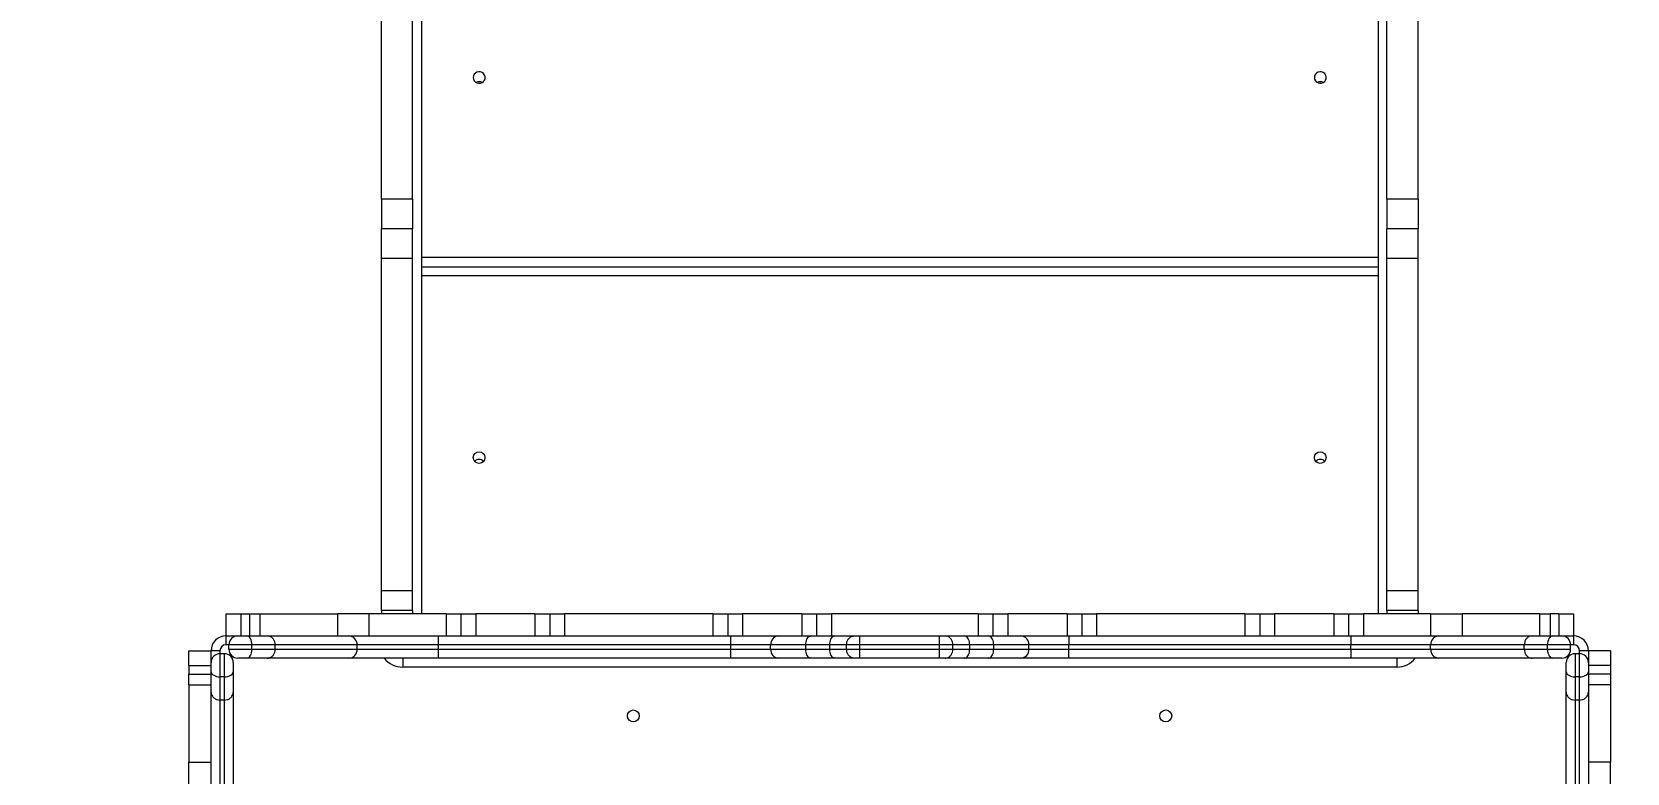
# Model space of a CAD drawing. Header units: millimetres. Extents: x -8760 to 8364, y -7998 to 7451.
# Drawn here: x -3882 to -2804, y -2036 to -1536 of the extents above; entities that cross this region are included whole.
import ezdxf

# ---------------------------------------------------------------- set-up
doc = ezdxf.new("R2010")
doc.units = ezdxf.units.MM
for name, color, linetype in [('DIKOM_ОБЪЕКТ', 7, 'Continuous'), ('DIKOM_РАЗМЕР_ЗОНА', 7, 'Continuous'), ('DIKOM_РАЗМЕР_ОБЪЕКТА', 7, 'Continuous')]:
    doc.layers.add(name, color=color, linetype=linetype)
doc.styles.add('style1', font='arial.ttf', dxfattribs={"width": 0.8})
doc.dimstyles.new('1-50', dxfattribs={"dimtxt": 300, "dimasz": 200, "dimexe": 100, "dimexo": 0, "dimgap": 100, "dimtad": 1, "dimtxsty": 'style1', "dimcen": 200, "dimclrd": 7, "dimclre": 7, "dimclrt": 7, "dimadec": 1, "dimazin": 2, "dimtfac": 1, "dimtmove": 0, "dimatfit": 2, "dimfxl": 0, "dimlwd": 25, "dimlwe": 18, "dimarcsym": 0})

# ---------------------------------------------------------------- blocks, each defined once
blk = doc.blocks.new('*D20')
at = {"layer": 'Defpoints', "color": 0, "transparency": 16777216}
for p in [(-3512.6, 5453.3), (-6482.3, -5470.4), (-3612.6, -5470.4)]:
    blk.add_point(p, dxfattribs=at)
at = {"layer": 'DIKOM_РАЗМЕР_ОБЪЕКТА', "color": 7, "lineweight": 18, "transparency": 16777216}
for p, q in [((-3512.6, 5453.3), (-6582.3, 5453.3)), ((-3612.6, -5470.4), (-6582.3, -5470.4))]:
    blk.add_line(p, q, dxfattribs=at)
at = {"layer": 'DIKOM_РАЗМЕР_ОБЪЕКТА', "color": 7, "lineweight": 25, "transparency": 16777216}
blk.add_line((-6482.3, 5253.3), (-6482.3, -5270.4), dxfattribs=at)
at = {"layer": 'DIKOM_РАЗМЕР_ОБЪЕКТА', "color": 7, "transparency": 16777216}
for points in [[(-6515.6, 5253.3), (-6449, 5253.3), (-6482.3, 5453.3)], [(-6515.6, -5270.4), (-6449, -5270.4), (-6482.3, -5470.4)]]:
    blk.add_solid(points, dxfattribs=at)
at = {"layer": 'DIKOM_РАЗМЕР_ОБЪЕКТА', "color": 7, "transparency": 16777216, "insert": (-6735.5, -84), "char_height": 300, "attachment_point": 5, "rotation": 90, "style": 'style1'}
blk.add_mtext('10900', dxfattribs=at)
blk = doc.blocks.new('*D21')
at = {"layer": 'Defpoints', "color": 0, "transparency": 16777216}
for p in [(-7755.6, -10.6), (8364.4, -2410.4), (8364.4, -7897.6)]:
    blk.add_point(p, dxfattribs=at)
at = {"layer": 'DIKOM_РАЗМЕР_ЗОНА', "color": 7, "lineweight": 18, "transparency": 16777216}
for p, q in [((-7755.6, -10.6), (-7755.6, -7997.6)), ((8364.4, -2410.4), (8364.4, -7997.6))]:
    blk.add_line(p, q, dxfattribs=at)
at = {"layer": 'DIKOM_РАЗМЕР_ЗОНА', "color": 7, "lineweight": 25, "transparency": 16777216}
blk.add_line((-7555.6, -7897.6), (8164.4, -7897.6), dxfattribs=at)
at = {"layer": 'DIKOM_РАЗМЕР_ЗОНА', "color": 7, "transparency": 16777216}
for points in [[(-7555.6, -7864.2), (-7555.6, -7930.9), (-7755.6, -7897.6)], [(8164.4, -7864.2), (8164.4, -7930.9), (8364.4, -7897.6)]]:
    blk.add_solid(points, dxfattribs=at)
at = {"layer": 'DIKOM_РАЗМЕР_ЗОНА', "color": 7, "transparency": 16777216, "insert": (1040.7, -7644.4), "char_height": 300, "attachment_point": 5, "style": 'style1'}
blk.add_mtext('16100', dxfattribs=at)
blk = doc.blocks.new('*D19')
at = {"layer": 'Defpoints', "color": 0, "transparency": 16777216}
for p in [(-5756.7, -306.6), (6365.5, -2710.6), (6365.5, -7111.4)]:
    blk.add_point(p, dxfattribs=at)
at = {"layer": 'DIKOM_РАЗМЕР_ОБЪЕКТА', "color": 7, "lineweight": 18, "transparency": 16777216}
for p, q in [((-5756.7, -306.6), (-5756.7, -7211.4)), ((6365.5, -2710.6), (6365.5, -7211.4))]:
    blk.add_line(p, q, dxfattribs=at)
at = {"layer": 'DIKOM_РАЗМЕР_ОБЪЕКТА', "color": 7, "lineweight": 25, "transparency": 16777216}
blk.add_line((-5556.7, -7111.4), (6165.5, -7111.4), dxfattribs=at)
at = {"layer": 'DIKOM_РАЗМЕР_ОБЪЕКТА', "color": 7, "transparency": 16777216}
for points in [[(-5556.7, -7078.1), (-5556.7, -7144.7), (-5756.7, -7111.4)], [(6165.5, -7078.1), (6165.5, -7144.7), (6365.5, -7111.4)]]:
    blk.add_solid(points, dxfattribs=at)
at = {"layer": 'DIKOM_РАЗМЕР_ОБЪЕКТА', "color": 7, "transparency": 16777216, "insert": (1047.2, -6858.2), "char_height": 300, "attachment_point": 5, "style": 'style1'}
blk.add_mtext('12100', dxfattribs=at)

msp = doc.modelspace()

# ---------------------------------------------------------------- linework, layer by layer
at = {"layer": 'DIKOM_ОБЪЕКТ', "color": 7, "linetype": 'Continuous', "lineweight": 15}
for p, q in [((-3618.608, -488.554), (-3618.608, -1928.554)), ((-2972.608, -488.554), (-2972.608, -1928.554)), ((-3645.608, -1648.554), (-3645.608, -1508.554)), ((-3624.608, -1648.554), (-3624.608, -1508.554)), ((-2966.608, -1648.554), (-2966.608, -1508.554)), ((-2945.608, -1648.554), (-2945.608, -1508.554)), ((-3624.608, -1648.554), (-3645.608, -1648.554)), ((-3645.608, -1648.554), (-3645.608, -1668.554)), ((-3624.608, -1648.554), (-3624.608, -1668.554)), ((-2945.608, -1648.554), (-2966.608, -1648.554)), ((-2966.608, -1648.554), (-2966.608, -1668.554)), ((-2945.608, -1648.554), (-2945.608, -1668.554)), ((-3624.608, -1668.554), (-3645.608, -1668.554)), ((-3645.608, -1688.554), (-3645.608, -1668.554)), ((-3624.608, -1688.554), (-3624.608, -1668.554)), ((-2945.608, -1668.554), (-2966.608, -1668.554)), ((-2966.608, -1688.554), (-2966.608, -1668.554)), ((-2945.608, -1688.554), (-2945.608, -1668.554)), ((-3624.608, -1688.554), (-3645.608, -1688.554)), ((-3645.608, -1913.038), (-3645.608, -1688.554)), ((-3624.608, -1913.038), (-3624.608, -1688.554)), ((-3618.608, -1687.603), (-2972.608, -1687.603)), ((-2945.608, -1688.554), (-2966.608, -1688.554)), ((-2966.608, -1913.038), (-2966.608, -1688.554)), ((-2945.608, -1913.038), (-2945.608, -1688.554)), ((-3618.608, -1694.146), (-2972.608, -1694.146)), ((-2972.608, -1700.33), (-3618.608, -1700.33)), ((-3624.608, -1913.038), (-3645.608, -1913.038)), ((-3645.608, -1926.267), (-3645.608, -1913.038)), ((-3624.608, -1926.267), (-3624.608, -1913.038)), ((-2945.608, -1913.038), (-2966.608, -1913.038)), ((-2966.608, -1926.267), (-2966.608, -1913.038)), ((-2945.608, -1926.267), (-2945.608, -1913.038)), ((-3624.608, -1926.267), (-3645.608, -1926.267)), ((-3645.608, -1926.267), (-3645.608, -1928.554)), ((-3624.608, -1926.267), (-3624.608, -1928.554)), ((-2945.608, -1926.267), (-2966.608, -1926.267)), ((-2966.608, -1926.267), (-2966.608, -1928.554)), ((-2945.608, -1926.267), (-2945.608, -1928.554)), ((-3750.608, -1928.554), (-3750.608, -1943.554)), ((-3750.608, -1928.554), (-3740.608, -1928.554)), ((-3740.608, -1928.554), (-3740.608, -1943.554)), ((-3740.608, -1928.554), (-3734.751, -1928.554)), ((-3734.751, -1928.554), (-3734.751, -1943.554)), ((-3734.751, -1928.554), (-3727.679, -1928.554)), ((-3727.679, -1928.554), (-3727.679, -1943.554)), ((-3727.679, -1928.554), (-3675.296, -1928.554)), ((-3675.296, -1928.554), (-3675.296, -1943.554)), ((-3654.083, -1928.554), (-3675.296, -1928.554)), ((-3654.083, -1928.554), (-3654.083, -1943.554)), ((-3601.899, -1928.554), (-3654.083, -1928.554)), ((-3601.899, -1928.554), (-3601.899, -1943.554)), ((-3601.899, -1928.554), (-3591.899, -1928.554)), ((-3591.899, -1928.554), (-3591.899, -1943.554)), ((-3591.899, -1928.554), (-3581.899, -1928.554)), ((-3581.899, -1928.554), (-3581.899, -1943.554)), ((-3541.899, -1928.554), (-3581.899, -1928.554)), ((-3541.899, -1928.554), (-3541.899, -1943.554)), ((-3541.899, -1928.554), (-3531.899, -1928.554)), ((-3531.899, -1928.554), (-3531.899, -1943.554)), ((-3531.899, -1928.554), (-3521.899, -1928.554)), ((-3521.899, -1928.554), (-3521.899, -1943.554)), ((-3421.723, -1928.554), (-3521.899, -1928.554)), ((-3421.723, -1928.554), (-3421.723, -1943.554)), ((-3421.723, -1928.554), (-3411.724, -1928.554)), ((-3411.724, -1928.554), (-3411.724, -1943.554)), ((-3411.724, -1928.554), (-3401.724, -1928.554)), ((-3401.724, -1928.554), (-3401.724, -1943.554)), ((-3361.723, -1928.554), (-3401.724, -1928.554)), ((-3361.723, -1928.554), (-3361.723, -1943.554)), ((-3361.723, -1928.554), (-3351.723, -1928.554)), ((-3351.723, -1928.554), (-3351.723, -1943.554)), ((-3351.723, -1928.554), (-3341.723, -1928.554)), ((-3341.723, -1928.554), (-3341.723, -1943.554)), ((-3242.656, -1928.554), (-3341.723, -1928.554)), ((-3242.656, -1928.554), (-3242.656, -1943.554)), ((-3242.656, -1928.554), (-3232.656, -1928.554)), ((-3232.656, -1928.554), (-3232.656, -1943.554)), ((-3232.656, -1928.554), (-3222.656, -1928.554)), ((-3222.656, -1928.554), (-3222.656, -1943.554)), ((-3182.656, -1928.554), (-3222.656, -1928.554)), ((-3182.656, -1928.554), (-3182.656, -1943.554)), ((-3182.656, -1928.554), (-3172.656, -1928.554)), ((-3172.656, -1928.554), (-3172.656, -1943.554)), ((-3172.656, -1928.554), (-3162.656, -1928.554)), ((-3162.656, -1928.554), (-3162.656, -1943.554)), ((-3062.48, -1928.554), (-3162.656, -1928.554)), ((-3062.48, -1928.554), (-3062.48, -1943.554)), ((-3062.48, -1928.554), (-3052.48, -1928.554)), ((-3052.48, -1928.554), (-3052.48, -1943.554)), ((-3052.48, -1928.554), (-3042.48, -1928.554)), ((-3042.48, -1928.554), (-3042.48, -1943.554)), ((-3002.48, -1928.554), (-3042.48, -1928.554)), ((-3002.48, -1928.554), (-3002.48, -1943.554)), ((-3002.48, -1928.554), (-2992.48, -1928.554)), ((-2992.48, -1928.554), (-2992.48, -1943.554)), ((-2992.48, -1928.554), (-2982.48, -1928.554)), ((-2982.48, -1928.554), (-2982.48, -1943.554)), ((-2937.134, -1928.554), (-2982.48, -1928.554)), ((-2937.134, -1928.554), (-2937.134, -1943.554)), ((-2937.134, -1928.554), (-2915.921, -1928.554)), ((-2915.921, -1928.554), (-2915.921, -1943.554)), ((-2863.537, -1928.554), (-2915.921, -1928.554)), ((-2863.537, -1928.554), (-2863.537, -1943.554)), ((-2863.537, -1928.554), (-2856.466, -1928.554)), ((-2856.466, -1928.554), (-2856.466, -1943.554)), ((-2850.608, -1928.554), (-2856.466, -1928.554)), ((-2850.608, -1928.554), (-2850.608, -1943.554)), ((-2850.608, -1928.554), (-2840.608, -1928.554)), ((-2840.608, -1928.554), (-2840.608, -1943.554)), ((-3750.608, -1943.554), (-3742.608, -1943.554)), ((-3750.608, -1943.554), (-3750.608, -1949.554)), ((-3748.608, -1949.554), (-3750.608, -1949.554)), ((-3733.027, -1949.554), (-3748.608, -1949.554)), ((-3748.608, -1952.554), (-3748.608, -1949.554)), ((-3742.608, -1943.554), (-3736.376, -1943.554)), ((-3736.376, -1943.554), (-3722.739, -1943.554)), ((-3733.027, -1952.554), (-3733.027, -1949.554)), ((-3717.3, -1949.554), (-3733.027, -1949.554)), ((-3722.739, -1943.554), (-3667.498, -1943.554)), ((-3717.3, -1952.554), (-3717.3, -1949.554)), ((-3661.994, -1949.554), (-3717.3, -1949.554)), ((-3667.498, -1943.554), (-3606.95, -1943.554)), ((-3661.994, -1952.554), (-3661.994, -1949.554)), ((-3606.95, -1949.554), (-3661.994, -1949.554)), ((-3606.95, -1949.554), (-3606.95, -1943.554)), ((-3606.95, -1943.554), (-3409.724, -1943.554)), ((-3606.95, -1952.554), (-3606.95, -1949.554)), ((-3409.724, -1949.554), (-3606.95, -1949.554)), ((-3409.724, -1949.554), (-3409.724, -1943.554)), ((-3409.724, -1943.554), (-3377.435, -1943.554)), ((-3409.724, -1952.554), (-3409.724, -1949.554)), ((-3382.817, -1949.554), (-3409.724, -1949.554)), ((-3359.036, -1949.554), (-3382.817, -1949.554)), ((-3382.817, -1952.554), (-3382.817, -1949.554)), ((-3377.435, -1943.554), (-3355.604, -1943.554)), ((-3342.867, -1949.554), (-3359.036, -1949.554)), ((-3359.036, -1952.554), (-3359.036, -1949.554)), ((-3355.604, -1943.554), (-3339.33, -1943.554)), ((-3331.524, -1949.554), (-3342.867, -1949.554)), ((-3342.867, -1952.554), (-3342.867, -1949.554)), ((-3339.33, -1943.554), (-3326.205, -1943.554)), ((-3331.524, -1952.554), (-3331.524, -1949.554)), ((-3322.442, -1949.554), (-3331.524, -1949.554)), ((-3326.205, -1943.554), (-3322.478, -1943.554)), ((-3322.478, -1943.554), (-3268.739, -1943.554)), ((-3322.442, -1952.554), (-3322.442, -1949.554)), ((-3268.775, -1949.554), (-3322.442, -1949.554)), ((-3259.693, -1949.554), (-3268.775, -1949.554)), ((-3268.775, -1952.554), (-3268.775, -1949.554)), ((-3268.739, -1943.554), (-3265.012, -1943.554)), ((-3265.012, -1943.554), (-3251.887, -1943.554)), ((-3259.693, -1952.554), (-3259.693, -1949.554)), ((-3248.35, -1949.554), (-3259.693, -1949.554)), ((-3251.887, -1943.554), (-3235.613, -1943.554)), ((-3248.35, -1952.554), (-3248.35, -1949.554)), ((-3232.181, -1949.554), (-3248.35, -1949.554)), ((-3235.613, -1943.554), (-3213.782, -1943.554)), ((-3232.181, -1952.554), (-3232.181, -1949.554)), ((-3208.4, -1949.554), (-3232.181, -1949.554)), ((-3213.782, -1943.554), (-3181.492, -1943.554)), ((-3208.4, -1952.554), (-3208.4, -1949.554)), ((-3181.492, -1949.554), (-3208.4, -1949.554)), ((-3181.492, -1943.554), (-3181.492, -1949.554)), ((-3181.492, -1943.554), (-2991.092, -1943.554)), ((-3181.492, -1952.554), (-3181.492, -1949.554)), ((-2991.092, -1949.554), (-3181.492, -1949.554)), ((-2991.092, -1943.554), (-2991.092, -1949.554)), ((-2991.092, -1943.554), (-2931.75, -1943.554)), ((-2937.145, -1949.554), (-2991.092, -1949.554)), ((-2991.092, -1952.554), (-2991.092, -1949.554)), ((-2873.917, -1949.554), (-2937.145, -1949.554)), ((-2937.145, -1952.554), (-2937.145, -1949.554)), ((-2931.75, -1943.554), (-2868.535, -1943.554)), ((-2873.917, -1952.554), (-2873.917, -1949.554)), ((-2858.19, -1949.554), (-2873.917, -1949.554)), ((-2868.535, -1943.554), (-2854.841, -1943.554)), ((-2842.608, -1949.554), (-2858.19, -1949.554)), ((-2858.19, -1952.554), (-2858.19, -1949.554)), ((-2854.841, -1943.554), (-2848.608, -1943.554)), ((-2848.608, -1943.554), (-2840.608, -1943.554)), ((-2842.608, -1952.554), (-2842.608, -1949.554)), ((-2840.608, -1949.554), (-2842.608, -1949.554)), ((-2840.608, -1943.554), (-2840.608, -1949.554)), ((-3775.608, -1963.554), (-3775.608, -1953.554)), ((-3775.608, -1953.554), (-3760.608, -1953.554)), ((-3760.608, -1961.554), (-3760.608, -1953.554)), ((-3754.609, -1953.554), (-3760.608, -1953.554)), ((-3754.609, -1953.554), (-3754.609, -1955.554)), ((-3754.609, -1955.554), (-3754.609, -1971.135)), ((-3751.609, -1955.554), (-3754.609, -1955.554)), ((-3751.609, -1971.135), (-3751.609, -1955.554)), ((-3748.608, -1952.554), (-3733.027, -1952.554)), ((-3736.376, -1958.554), (-3742.608, -1958.554)), ((-3722.739, -1958.554), (-3736.376, -1958.554)), ((-3733.027, -1952.554), (-3717.3, -1952.554)), ((-3667.498, -1958.554), (-3722.739, -1958.554)), ((-3717.3, -1952.554), (-3661.994, -1952.554)), ((-3606.95, -1958.554), (-3667.498, -1958.554)), ((-3661.994, -1952.554), (-3606.95, -1952.554)), ((-3631.244, -1958.554), (-3631.244, -1964.554)), ((-3606.95, -1958.554), (-3606.95, -1952.554)), ((-3606.95, -1952.554), (-3409.724, -1952.554)), ((-3409.724, -1958.554), (-3606.95, -1958.554)), ((-3409.724, -1958.554), (-3409.724, -1952.554)), ((-3409.724, -1952.554), (-3382.817, -1952.554)), ((-3377.435, -1958.554), (-3409.724, -1958.554)), ((-3382.817, -1952.554), (-3359.036, -1952.554)), ((-3355.604, -1958.554), (-3377.435, -1958.554)), ((-3359.036, -1952.554), (-3342.867, -1952.554)), ((-3339.33, -1958.554), (-3355.604, -1958.554)), ((-3342.867, -1952.554), (-3331.524, -1952.554)), ((-3326.205, -1958.554), (-3339.33, -1958.554)), ((-3331.524, -1952.554), (-3322.442, -1952.554)), ((-3322.478, -1958.554), (-3326.205, -1958.554)), ((-3268.739, -1958.554), (-3322.478, -1958.554)), ((-3322.442, -1952.554), (-3268.775, -1952.554)), ((-3268.775, -1952.554), (-3259.693, -1952.554)), ((-3265.012, -1958.554), (-3268.739, -1958.554)), ((-3251.887, -1958.554), (-3265.012, -1958.554)), ((-3259.693, -1952.554), (-3248.35, -1952.554)), ((-3235.613, -1958.554), (-3251.887, -1958.554)), ((-3248.35, -1952.554), (-3232.181, -1952.554)), ((-3213.782, -1958.554), (-3235.613, -1958.554)), ((-3232.181, -1952.554), (-3208.4, -1952.554)), ((-3181.492, -1958.554), (-3213.782, -1958.554)), ((-3208.4, -1952.554), (-3181.492, -1952.554)), ((-3181.492, -1958.554), (-3181.492, -1952.554)), ((-3181.492, -1952.554), (-2991.092, -1952.554)), ((-2991.092, -1958.554), (-3181.492, -1958.554)), ((-2991.092, -1952.554), (-2937.145, -1952.554)), ((-2991.092, -1952.554), (-2991.092, -1958.554)), ((-2931.75, -1958.554), (-2991.092, -1958.554)), ((-2959.973, -1958.554), (-2959.973, -1964.554)), ((-2937.145, -1952.554), (-2873.917, -1952.554)), ((-2868.535, -1958.554), (-2931.75, -1958.554)), ((-2873.917, -1952.554), (-2858.19, -1952.554)), ((-2854.841, -1958.554), (-2868.535, -1958.554)), ((-2858.19, -1952.554), (-2842.608, -1952.554)), ((-2848.608, -1958.554), (-2854.841, -1958.554)), ((-2839.608, -1955.554), (-2839.608, -1971.135)), ((-2836.608, -1955.554), (-2839.608, -1955.554)), ((-2830.608, -1953.554), (-2836.608, -1953.554)), ((-2836.608, -1955.554), (-2836.608, -1953.554)), ((-2836.608, -1971.135), (-2836.608, -1955.554)), ((-2815.608, -1953.554), (-2830.608, -1953.554)), ((-2830.608, -1953.554), (-2830.608, -1961.554)), ((-2815.608, -1953.554), (-2815.608, -1963.554)), ((-3775.608, -1963.554), (-3760.608, -1963.554)), ((-3775.608, -1963.554), (-3775.608, -1969.412)), ((-3775.608, -1969.412), (-3760.608, -1969.412)), ((-3775.608, -1976.483), (-3775.608, -1969.412)), ((-3760.608, -1967.787), (-3760.608, -1961.554)), ((-3760.608, -1981.48), (-3760.608, -1967.787)), ((-3751.609, -1971.135), (-3754.609, -1971.135)), ((-3754.609, -1971.135), (-3754.609, -1986.862)), ((-3751.609, -1986.862), (-3751.609, -1971.135)), ((-3745.608, -1961.554), (-3745.608, -1967.787)), ((-3745.608, -1967.787), (-3745.608, -1981.48)), ((-2959.973, -1964.554), (-3631.244, -1964.554)), ((-2845.608, -1967.787), (-2845.608, -1961.554)), ((-2845.608, -1981.48), (-2845.608, -1967.787)), ((-2836.608, -1971.135), (-2839.608, -1971.135)), ((-2839.608, -1971.135), (-2839.608, -1986.862)), ((-2836.608, -1986.862), (-2836.608, -1971.135)), ((-2830.608, -1961.554), (-2830.608, -1967.787)), ((-2815.608, -1963.554), (-2830.608, -1963.554)), ((-2830.608, -1967.787), (-2830.608, -1981.48)), ((-2815.608, -1969.412), (-2830.608, -1969.412)), ((-2815.608, -1963.554), (-2815.608, -1969.412)), ((-2815.608, -1969.412), (-2815.608, -1976.483)), ((-3775.608, -1976.483), (-3760.608, -1976.483)), ((-3775.608, -1976.483), (-3775.608, -2028.867)), ((-3760.608, -2044.696), (-3760.608, -1981.48)), ((-3745.608, -1981.48), (-3745.608, -2044.696)), ((-2845.608, -2044.696), (-2845.608, -1981.48)), ((-2815.608, -1976.483), (-2830.608, -1976.483)), ((-2830.608, -1981.48), (-2830.608, -2044.696)), ((-2815.608, -1976.483), (-2815.608, -2028.867)), ((-3751.609, -1986.862), (-3754.609, -1986.862)), ((-3754.609, -1986.862), (-3754.609, -2050.091)), ((-3751.609, -2050.091), (-3751.609, -1986.862)), ((-2836.608, -1986.862), (-2839.608, -1986.862)), ((-2839.608, -1986.862), (-2839.608, -2050.091)), ((-2836.608, -2050.091), (-2836.608, -1986.862)), ((-3775.608, -2028.867), (-3760.608, -2028.867)), ((-3775.608, -2050.08), (-3775.608, -2028.867)), ((-2815.608, -2028.867), (-2830.608, -2028.867)), ((-2815.608, -2050.08), (-2815.608, -2028.867))]:
    msp.add_line(p, q, dxfattribs=at)
at = {"layer": 'DIKOM_ОБЪЕКТ', "color": 7, "linetype": 'Continuous', "lineweight": 15, "flags": 128}
for points in [[(-3583.609, -1566.329), (-3583.431, -1567.473), (-3582.913, -1568.515), (-3582.102, -1569.363), (-3581.07, -1569.941), (-3579.907, -1570.199), (-3578.718, -1570.112), (-3577.608, -1569.69), (-3576.676, -1568.968), (-3576.005, -1568.013), (-3575.653, -1566.907), (-3575.653, -1565.75), (-3576.005, -1564.645), (-3576.676, -1563.689), (-3577.608, -1562.968), (-3578.718, -1562.545), (-3579.907, -1562.459), (-3581.07, -1562.716), (-3582.102, -1563.295), (-3582.913, -1564.143), (-3583.431, -1565.185), (-3583.609, -1566.329)], [(-3015.608, -1566.329), (-3015.431, -1567.473), (-3014.913, -1568.515), (-3014.102, -1569.363), (-3013.07, -1569.941), (-3011.907, -1570.199), (-3010.718, -1570.112), (-3009.608, -1569.69), (-3008.676, -1568.968), (-3008.005, -1568.013), (-3007.653, -1566.907), (-3007.653, -1565.75), (-3008.005, -1564.645), (-3008.676, -1563.689), (-3009.608, -1562.968), (-3010.718, -1562.545), (-3011.907, -1562.459), (-3013.07, -1562.716), (-3014.102, -1563.295), (-3014.913, -1564.143), (-3015.431, -1565.185), (-3015.608, -1566.329)], [(-3733.027, -1949.554), (-3733.091, -1948.384), (-3733.282, -1947.258), (-3733.592, -1946.221), (-3734.008, -1945.312), (-3734.516, -1944.565), (-3735.094, -1944.011), (-3735.723, -1943.669), (-3736.376, -1943.554)], [(-2854.841, -1943.554), (-2855.494, -1943.669), (-2856.122, -1944.011), (-2856.701, -1944.565), (-2857.209, -1945.312), (-2857.625, -1946.221), (-2857.935, -1947.258), (-2858.125, -1948.384), (-2858.19, -1949.554)], [(-3736.376, -1958.554), (-3735.723, -1958.439), (-3735.094, -1958.097), (-3734.516, -1957.543), (-3734.008, -1956.797), (-3733.592, -1955.888), (-3733.282, -1954.85), (-3733.091, -1953.725), (-3733.027, -1952.554)], [(-2858.19, -1952.554), (-2858.125, -1953.725), (-2857.935, -1954.85), (-2857.625, -1955.888), (-2857.209, -1956.797), (-2856.701, -1957.543), (-2856.122, -1958.097), (-2855.494, -1958.439), (-2854.841, -1958.554)], [(-3760.608, -1967.787), (-3760.493, -1968.44), (-3760.152, -1969.068), (-3759.597, -1969.647), (-3758.851, -1970.155), (-3757.942, -1970.571), (-3756.904, -1970.88), (-3755.779, -1971.071), (-3754.609, -1971.135)], [(-3751.609, -1971.135), (-3750.438, -1971.071), (-3749.312, -1970.88), (-3748.275, -1970.571), (-3747.366, -1970.155), (-3746.62, -1969.647), (-3746.065, -1969.068), (-3745.724, -1968.44), (-3745.608, -1967.787)], [(-2845.608, -1967.787), (-2845.493, -1968.44), (-2845.152, -1969.068), (-2844.597, -1969.647), (-2843.851, -1970.155), (-2842.942, -1970.571), (-2841.905, -1970.88), (-2840.779, -1971.071), (-2839.608, -1971.135)], [(-2836.608, -1971.135), (-2835.438, -1971.071), (-2834.312, -1970.88), (-2833.275, -1970.571), (-2832.366, -1970.155), (-2831.62, -1969.647), (-2831.065, -1969.068), (-2830.724, -1968.44), (-2830.608, -1967.787)]]:
    msp.add_lwpolyline(points, dxfattribs=at)
at = {"layer": 'DIKOM_ОБЪЕКТ', "color": 7, "linetype": 'Continuous', "lineweight": 15}
for centre, radius in [((-3579.658, -1823.079), 3.95), ((-3011.658, -1823.079), 3.95), ((-3475.511, -1997.554), 4), ((-3115.987, -1997.554), 4)]:
    msp.add_circle(centre, radius, dxfattribs=at)
for centre, radius, start, end in [((-3579.608, -1573.088), 4.098, 58.325078, 121.674922), ((-3579.608, -1573.853), 4.619, 64.347474, 115.652526), ((-3011.608, -1573.087), 4.097, 58.31812, 121.68188), ((-3011.608, -1573.849), 4.617, 64.302923, 115.697077), ((-3579.608, -1828.294), 4.042, 41.342573, 138.657427), ((-3011.608, -1828.294), 4.043, 41.344982, 138.655018), ((-3750.608, -1953.554), 10, 90, 180), ((-3750.608, -1953.554), 4, 90, 180), ((-3742.608, -1949.554), 6, 90, 180), ((-3667.757, -1949.317), 5.768, 357.639004, 87.427391), ((-3377.108, -1949.261), 5.716, 93.278807, 182.941216), ((-3214.109, -1949.261), 5.716, 357.058329, 86.720386), ((-2931.431, -1949.267), 5.722, 93.203397, 182.877989), ((-2848.608, -1949.554), 6, 0, 90), ((-2840.608, -1953.554), 10, 0, 90), ((-2840.608, -1953.554), 4, 0, 90), ((-3754.608, -1961.554), 6, 90, 180), ((-3751.608, -1961.554), 6, 0, 90), ((-3742.608, -1952.554), 6, 180, 270), ((-3667.757, -1952.792), 5.768, 272.571697, 2.361908), ((-3631.243, -1948.554), 16, 218.682187, 270), ((-3377.108, -1952.848), 5.716, 177.057868, 266.722109), ((-3214.109, -1952.848), 5.716, 273.278697, 2.942587), ((-2959.973, -1948.554), 16, 270, 321.317813), ((-2931.431, -1952.842), 5.722, 177.121095, 266.797519), ((-2848.608, -1952.554), 6, 270, 0), ((-2839.608, -1961.554), 6, 90, 180), ((-2836.608, -1961.554), 6, 0, 90)]:
    msp.add_arc(centre, radius, start, end, dxfattribs=at)
for points, knots in [([(-3717.3, -1949.554), (-3717.36, -1948.88), (-3717.481, -1947.531), (-3718.418, -1945.735), (-3719.798, -1944.37), (-3721.308, -1943.687), (-3722.319, -1943.556), (-3722.719, -1943.554), (-3722.739, -1943.554)], [0, 0, 0, 0, 0.21458857, 0.42916296, 0.64379469, 0.85847441, 0.99309113, 1, 1, 1, 1]), ([(-3359.036, -1949.554), (-3358.998, -1948.88), (-3358.922, -1947.531), (-3358.33, -1945.735), (-3357.459, -1944.37), (-3356.507, -1943.687), (-3355.87, -1943.556), (-3355.617, -1943.554), (-3355.604, -1943.554)], [0, 0, 0, 0, 0.21460083, 0.42920065, 0.64383623, 0.85854676, 0.99266405, 1, 1, 1, 1]), ([(-3342.867, -1949.554), (-3342.828, -1948.879), (-3342.75, -1947.53), (-3342.14, -1945.734), (-3341.242, -1944.369), (-3340.284, -1943.704), (-3339.629, -1943.559), (-3339.368, -1943.555), (-3339.33, -1943.554)], [0, 0, 0, 0, 0.21467197, 0.42934963, 0.64401324, 0.8586814, 0.97905134, 1, 1, 1, 1]), ([(-3331.524, -1949.554), (-3331.466, -1948.881), (-3331.35, -1947.534), (-3330.445, -1945.741), (-3329.108, -1944.376), (-3327.621, -1943.684), (-3326.618, -1943.555), (-3326.215, -1943.554), (-3326.205, -1943.554)], [0, 0, 0, 0, 0.21389051, 0.42777619, 0.64185769, 0.85635587, 0.9963706, 1, 1, 1, 1]), ([(-3322.442, -1949.554), (-3322.442, -1948.879), (-3322.443, -1947.53), (-3322.448, -1945.734), (-3322.456, -1944.369), (-3322.466, -1943.694), (-3322.474, -1943.558), (-3322.478, -1943.554), (-3322.478, -1943.554)], [0, 0, 0, 0, 0.21467222, 0.42935375, 0.64402046, 0.8586926, 0.98678789, 1, 1, 1, 1]), ([(-3268.775, -1949.554), (-3268.775, -1948.879), (-3268.774, -1947.53), (-3268.769, -1945.734), (-3268.761, -1944.369), (-3268.751, -1943.694), (-3268.743, -1943.558), (-3268.739, -1943.554), (-3268.739, -1943.554)], [0, 0, 0, 0, 0.21467222, 0.42935374, 0.64402039, 0.8586926, 0.98678789, 1, 1, 1, 1]), ([(-3259.693, -1949.554), (-3259.751, -1948.881), (-3259.867, -1947.534), (-3260.772, -1945.741), (-3262.109, -1944.376), (-3263.597, -1943.684), (-3264.599, -1943.555), (-3265.002, -1943.554), (-3265.012, -1943.554)], [0, 0, 0, 0, 0.21388836, 0.4277611, 0.64184045, 0.85635721, 0.99635929, 1, 1, 1, 1]), ([(-3248.35, -1949.554), (-3248.389, -1948.879), (-3248.467, -1947.53), (-3249.077, -1945.734), (-3249.974, -1944.369), (-3250.933, -1943.704), (-3251.588, -1943.559), (-3251.848, -1943.555), (-3251.887, -1943.554)], [0, 0, 0, 0, 0.21467083, 0.42934009, 0.64400814, 0.85868209, 0.97904396, 1, 1, 1, 1]), ([(-3232.181, -1949.554), (-3232.219, -1948.88), (-3232.295, -1947.531), (-3232.886, -1945.735), (-3233.757, -1944.37), (-3234.71, -1943.687), (-3235.347, -1943.556), (-3235.6, -1943.554), (-3235.613, -1943.554)], [0, 0, 0, 0, 0.214597459, 0.429198656, 0.643832094, 0.858533755, 0.992664121, 1, 1, 1, 1]), ([(-2868.535, -1943.554), (-2868.581, -1943.555), (-2868.977, -1943.558), (-2869.975, -1943.698), (-2871.444, -1944.369), (-2872.81, -1945.734), (-2873.738, -1947.53), (-2873.857, -1948.879), (-2873.917, -1949.554)], [0, 0, 0, 0, 0.01640772, 0.14130539, 0.35598566, 0.57065934, 0.78533278, 1, 1, 1, 1]), ([(-3722.739, -1958.554), (-3722.719, -1958.554), (-3722.319, -1958.553), (-3721.308, -1958.421), (-3719.798, -1957.738), (-3718.418, -1956.373), (-3717.481, -1954.578), (-3717.36, -1953.229), (-3717.3, -1952.554)], [0, 0, 0, 0, 0.006908815, 0.141525034, 0.356206375, 0.570833082, 0.78541223, 1, 1, 1, 1]), ([(-3355.604, -1958.554), (-3355.617, -1958.554), (-3355.87, -1958.553), (-3356.507, -1958.421), (-3357.459, -1957.739), (-3358.33, -1956.373), (-3358.922, -1954.578), (-3358.998, -1953.229), (-3359.036, -1952.554)], [0, 0, 0, 0, 0.00733588, 0.14145258, 0.35616457, 0.57079499, 0.78539386, 1, 1, 1, 1]), ([(-3339.33, -1958.554), (-3339.368, -1958.553), (-3339.629, -1958.549), (-3340.284, -1958.404), (-3341.242, -1957.74), (-3342.14, -1956.374), (-3342.75, -1954.578), (-3342.828, -1953.229), (-3342.867, -1952.554)], [0, 0, 0, 0, 0.02094863, 0.14131757, 0.3559878, 0.57065106, 0.78532837, 1, 1, 1, 1]), ([(-3326.205, -1958.554), (-3326.215, -1958.554), (-3326.618, -1958.554), (-3327.62, -1958.424), (-3329.108, -1957.732), (-3330.445, -1956.367), (-3331.35, -1954.574), (-3331.466, -1953.228), (-3331.524, -1952.554)], [0, 0, 0, 0, 0.00362937, 0.14364428, 0.35813922, 0.5722199, 0.78611031, 1, 1, 1, 1]), ([(-3322.478, -1958.554), (-3322.478, -1958.554), (-3322.474, -1958.551), (-3322.466, -1958.414), (-3322.456, -1957.74), (-3322.448, -1956.374), (-3322.443, -1954.578), (-3322.442, -1953.229), (-3322.442, -1952.554)], [0, 0, 0, 0, 0.01321198, 0.14130665, 0.35597774, 0.57064763, 0.78532256, 1, 1, 1, 1]), ([(-3268.739, -1958.554), (-3268.739, -1958.554), (-3268.743, -1958.551), (-3268.751, -1958.414), (-3268.761, -1957.74), (-3268.769, -1956.374), (-3268.774, -1954.578), (-3268.775, -1953.229), (-3268.775, -1952.554)], [0, 0, 0, 0, 0.01321198, 0.14130665, 0.35597781, 0.57064764, 0.78532257, 1, 1, 1, 1]), ([(-3265.012, -1958.554), (-3265.002, -1958.554), (-3264.599, -1958.554), (-3263.597, -1958.424), (-3262.109, -1957.732), (-3260.772, -1956.367), (-3259.867, -1954.574), (-3259.751, -1953.228), (-3259.693, -1952.554)], [0, 0, 0, 0, 0.00364068, 0.14364295, 0.35815647, 0.572235, 0.78611246, 1, 1, 1, 1]), ([(-3251.887, -1958.554), (-3251.848, -1958.553), (-3251.588, -1958.549), (-3250.933, -1958.404), (-3249.974, -1957.74), (-3249.077, -1956.374), (-3248.467, -1954.578), (-3248.389, -1953.229), (-3248.35, -1952.554)], [0, 0, 0, 0, 0.02095601, 0.14131688, 0.35599289, 0.5706606, 0.78532951, 1, 1, 1, 1]), ([(-3235.613, -1958.554), (-3235.6, -1958.554), (-3235.347, -1958.553), (-3234.71, -1958.421), (-3233.758, -1957.739), (-3232.886, -1956.373), (-3232.295, -1954.578), (-3232.219, -1953.229), (-3232.181, -1952.554)], [0, 0, 0, 0, 0.00733581, 0.14146558, 0.35616871, 0.57079698, 0.78539723, 1, 1, 1, 1]), ([(-2873.917, -1952.554), (-2873.857, -1953.229), (-2873.738, -1954.578), (-2872.81, -1956.374), (-2871.444, -1957.74), (-2869.975, -1958.41), (-2868.977, -1958.55), (-2868.581, -1958.554), (-2868.535, -1958.554)], [0, 0, 0, 0, 0.21467259, 0.42933959, 0.6440166, 0.85869598, 0.98359235, 1, 1, 1, 1]), ([(-3760.608, -1981.48), (-3760.608, -1981.526), (-3760.604, -1981.923), (-3760.464, -1982.92), (-3759.794, -1984.39), (-3758.428, -1985.756), (-3756.632, -1986.684), (-3755.283, -1986.803), (-3754.609, -1986.862)], [0, 0, 0, 0, 0.016407897, 0.141308347, 0.355984797, 0.570670315, 0.78534718, 1, 1, 1, 1]), ([(-3751.609, -1986.862), (-3750.934, -1986.803), (-3749.584, -1986.684), (-3747.789, -1985.756), (-3746.423, -1984.39), (-3745.753, -1982.92), (-3745.612, -1981.923), (-3745.609, -1981.526), (-3745.608, -1981.48)], [0, 0, 0, 0, 0.21467249, 0.42934398, 0.64402412, 0.85869519, 0.98359251, 1, 1, 1, 1]), ([(-2845.608, -1981.48), (-2845.608, -1981.526), (-2845.605, -1981.923), (-2845.464, -1982.92), (-2844.794, -1984.39), (-2843.428, -1985.756), (-2841.632, -1986.684), (-2840.283, -1986.803), (-2839.608, -1986.862)], [0, 0, 0, 0, 0.01640767, 0.14130486, 0.35598806, 0.57066221, 0.78532505, 1, 1, 1, 1]), ([(-2836.608, -1986.862), (-2835.934, -1986.803), (-2834.584, -1986.684), (-2832.789, -1985.756), (-2831.423, -1984.39), (-2830.753, -1982.92), (-2830.613, -1981.923), (-2830.609, -1981.526), (-2830.608, -1981.48)], [0, 0, 0, 0, 0.21467357, 0.42934613, 0.64401891, 0.85869589, 0.98359227, 1, 1, 1, 1])]:
    msp.add_open_spline(points, degree=3, knots=knots, dxfattribs=at)

# ---------------------------------------------------------------- dimensions: what is measured, and where the dimension line sits
at = {"layer": 'DIKOM_РАЗМЕР_ЗОНА'}
dim = msp.add_linear_dim(base=(8364.404, -7897.564), p1=(-7755.645, -10.554), p2=(8364.404, -2410.44), text='16100', dimstyle='1-50', dxfattribs=at)
dim.commit()
dim.dimension.update_dxf_attribs({"geometry": '*D21', "text_midpoint": (1040.741, -7897.564), "dimtype": 160})
at = {"layer": 'DIKOM_РАЗМЕР_ОБЪЕКТА'}
dim = msp.add_linear_dim(base=(-6482.309, -5470.419), p1=(-3512.608, 5453.311), p2=(-3612.608, -5470.419), angle=90, text='10900', dimstyle='1-50', dxfattribs=at)
dim.commit()
dim.dimension.update_dxf_attribs({"geometry": '*D20', "text_midpoint": (-6482.309, -84.027), "dimtype": 160})
dim = msp.add_linear_dim(base=(6365.479, -7111.412), p1=(-5756.695, -306.554), p2=(6365.479, -2710.554), text='12100', dimstyle='1-50', dxfattribs=at)
dim.commit()
dim.dimension.update_dxf_attribs({"geometry": '*D19', "text_midpoint": (1047.24, -7111.412), "dimtype": 160})

doc.saveas('drawing.dxf')
